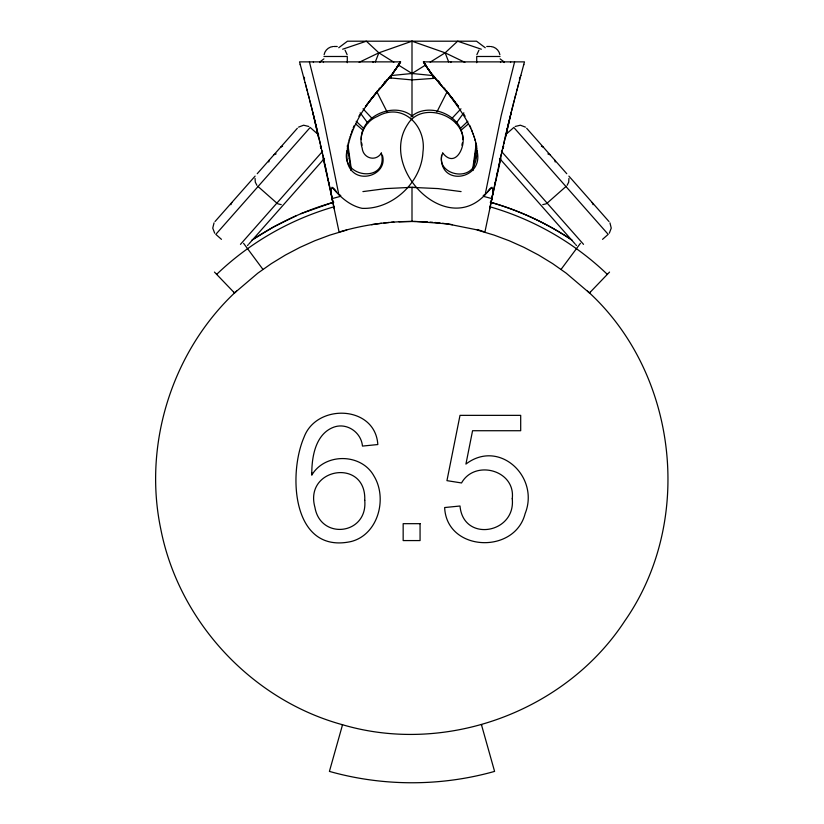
<?xml version="1.0" encoding="UTF-8"?>
<svg xmlns="http://www.w3.org/2000/svg" width="824" height="824" viewBox="0 0 824 824"><rect width="100%" height="100%" fill="white"/><g stroke="black" fill="none" stroke-linecap="round" stroke-linejoin="round"><path stroke-width="1.24" d="M500.559 62.5L500.559 61.872M462.686 139.575C463.861 115.216 428.068 100.868 410.888 116.998M255.059 178.417L255.286 182.135L256.903 185.328M347.151 150.267C339.303 178.035 389.124 184.04 381.316 152.914M492.33 196.122C493.339 191.013 493.38 182.691 487.437 191.951M347.337 148.567L347.831 145.395M476.365 147.331L476.56 145.91M476.602 145.57L475.561 153.058L475.644 152.45M472.77 168.621L476.056 145.055M475.149 155.942L475.448 153.81M475.427 153.954L475.582 152.934M441.582 155.273C438.172 187.522 485.12 180.023 476.849 150.267M474.737 158.744L475.18 155.715M474.923 157.497L474.099 163.07M483.657 196.39L491.928 198.625L484.914 232.038L477.343 229.494M474.119 162.956L473.264 168.642M472.986 170.527L473.337 168.189M462.336 142.964L461.873 145.251M510.519 62.5L510.623 61.872M442.684 152.914C455.837 169.837 467.342 144.303 461.78 132.695C454.549 112.157 419.952 103.639 407.746 124.249C378.577 167.766 445.475 237.559 485.161 194.691L501.147 115.824L514.588 61.872M490.156 206.567L490.486 204.991M490.198 206.402L489.734 208.637M490.465 205.063L492.917 193.228L492.618 194.742M491.794 198.687L492.361 195.978M491.392 200.603L491.846 198.399M493.236 191.796L493.504 190.54M492.845 193.65L493.277 191.58M348.119 143.942L348.521 142.13M493.401 191.034L495.265 182.238M495.173 182.691L495.749 179.951M496.687 175.615L496.985 174.235M495.708 180.157L497.274 172.896M497.634 171.248L498.716 166.283M497.202 173.236L497.768 170.64M499.087 164.604L499.313 163.554M498.633 166.675L499.55 162.503M499.849 161.164L500.456 158.404L500.23 159.413M499.519 162.658L500.106 159.959M501.033 155.787L501.383 154.222M500.693 157.333L501.157 155.262M500.426 158.517L500.786 156.91M502.084 151.111L502.321 150.071M501.806 152.337L502.547 149.031M501.353 154.387L501.847 152.141M501.311 154.552L501.486 153.779M500.868 158.476L491.053 202.251L490.342 202.199M503.134 148.372L503.639 146.126M505.658 137.145L511.199 112.445M502.753 148.114L503.103 146.6M502.444 149.505L502.805 147.929M503.701 143.984L503.876 143.201M503.423 145.178L504.02 142.593M503.021 146.96L503.495 144.88M504.206 141.769L504.566 140.214M503.969 142.81L505.04 138.133M505.4 136.578L504.988 138.339M504.504 140.461L504.906 138.731M505.761 135.023L506.06 133.745M505.524 136.063L506.544 131.716M505.256 137.217L505.596 135.744M324.12 54.662C324.862 50.357 328.704 46.865 333.061 46.525M476.869 54.662L478.94 50.182M506.492 131.912L506.791 130.625M506.008 133.982L506.307 132.695M506.966 129.914L507.224 128.802M506.729 130.903L507.429 127.957L507.306 128.482M508.017 125.475L507.347 128.276M507.594 127.246L508.048 125.341M508.635 122.93L507.965 125.681M508.223 124.651L508.47 123.61M508.964 121.54L509.448 119.552M508.799 122.22L509.077 121.097M508.593 123.095L508.933 121.674M508.439 123.713L508.655 122.817M509.345 119.974L509.634 118.79M509.036 121.272L509.222 120.5M510.056 117.07L510.53 115.144M509.871 117.853L510.283 116.143M509.716 118.481L509.984 117.389M509.593 118.944L509.778 118.213M510.623 114.794L510.746 114.268M510.468 115.412L510.88 113.753M511.158 112.61L513.589 102.99M511.014 113.197L511.395 111.673M510.839 113.928L511.045 113.063M511.642 110.684L511.962 109.396M512.178 108.562L512.961 105.451M513.228 104.411L514.3 100.26M514.248 100.456L514.567 99.199M513.764 102.341L514.032 101.3M514.835 98.19L516.535 91.67M514.567 99.23L515.546 95.43M515.639 95.079L515.917 94.039M516.864 90.424L517.276 88.848M516.452 91.958L517.009 89.888M518.378 84.697L518.657 83.657M518.008 86.077L518.976 82.462M517.554 87.808L518.1 85.737M517.194 89.177L517.688 87.303M348.954 140.41L349.397 138.772M520.315 77.435L520.871 75.365M520.438 76.951L518.924 82.627M523.796 64.416L520.768 75.726M523.642 64.983L524.476 61.872L423.309 61.872L429.984 72.038L439.398 83.1M342.372 725.357L342.547 724.739C251.722 699.967 178.798 621.471 160.783 529.07C142.851 443.621 172.494 350.457 236.509 291.088M442.694 153.182C434.753 171.454 463.696 181.537 473.347 167.241C485.872 141.913 461.801 112.198 447.69 92.7M349.881 137.145L350.138 136.321M268.748 161.998L269.448 159.877M350.674 134.683L350.952 133.859M351.539 132.211L351.838 131.387M336.563 191.951C330.784 182.98 330.579 190.416 331.67 196.122M375.291 62.006L378.855 52.829L412 41.2L445.145 52.829L464.86 62.325M352.157 130.563L352.476 129.739M353.146 128.091L353.486 127.267M230.895 204.692L231.812 202.508M353.836 126.443L354.196 125.629M214.034 222.882L212.757 228.124L214.673 233.171M436.926 111.879L447.36 91.34M358.842 116.266L359.151 115.7M400.32 61.872L398.373 65.137M359.697 114.742L360.016 114.186M398.971 64.385L400.382 61.872L398.61 64.983M398.754 64.746L396.509 68.217M398.147 65.735L393.285 72.636M567.097 185.328L568.715 182.135L568.941 178.417M609.327 233.171L611.243 228.124L609.966 222.882M397.971 65.766L396.715 67.65M396.293 68.268L395.046 70.277M395.86 68.876L394.974 70.102M373.396 96.212L365.454 106.615M367.556 103.721L365.496 106.615L377.989 90.413M394.799 70.617L393.522 72.316M456.238 123.075L463.819 112.795M561.072 269.376L580.415 243.317M394.531 70.71L392.76 73.305M368.575 102.341L380.935 87.323L380.122 88.549M378.741 89.445L379.864 87.993M393.202 72.45L392.615 73.202M392.43 73.727L400.691 61.872L299.524 61.872L300.358 64.983M392.492 73.645L391.421 75.005M393.058 73.285L390.195 76.498M491.928 187.254L485.161 194.691M392.07 74.531L389.227 77.672M390.669 75.633L385.478 82.091M373.684 95.852L374.57 94.781M391.07 75.777L385.776 81.751M389.865 76.622L388.949 78.012M374.868 94.42L377.464 91.351M386.94 80.391L387.517 79.712M377.423 91.67C364.095 106.76 353.187 124.465 348.449 144.2C346.451 153.079 345.235 164.192 352.229 171.258C363.59 182.969 387.517 172.566 382.418 155.273M386.652 80.731L387.404 79.547M386.58 80.515L384.447 82.637M377.907 90.836L378.824 89.765M379.74 88.704L379.133 89.404M384.901 82.76L385.601 81.947M378.618 90.001L379.771 88.662M385.014 82.627L383.716 84.13M384.602 83.1L385.931 81.864M381.883 86.242L383.263 84.635M380.657 87.921L382.099 85.974M382.799 85.181L383.407 84.481M383.85 83.966L384.89 83.07M381.203 87.303L383.84 84.275M215.013 221.543L255.121 176.099M257.243 173.699L297.351 128.266M240.464 244.357L322.565 151.348M247.519 245.511L248.189 244.759M248.889 243.966L324.522 158.29M477.271 230.05L494.039 235.087L509.201 240.742L523.971 247.355L538.546 255.018L552.646 263.628L566.17 273.146L589.479 292.973L609.544 272.075M452.211 118.12L460.956 108.799M590.241 292.19L589.479 292.973M381.306 153.182C375.662 162.122 363.137 158.249 362.189 148.166C358.028 135.589 365.104 121.365 377.371 116.472C402.678 101.713 426.585 126 422.969 151.915C421.589 182.258 392.43 209.646 362.097 208.338C349.757 205.712 339.9 196.792 332.072 187.254M214.456 272.075L234.521 292.973L257.83 273.146L271.353 263.628L285.454 255.018L300.029 247.355L314.799 240.742L329.961 235.087L346.729 230.05M460.389 128.359L467.805 121.313M216.661 274.371C249.497 242.833 290.089 219.462 333.844 206.855M430.179 62.161L445.145 52.829L457.639 41.2L481.35 49.213M383.551 83.461L384.262 82.802M505.349 134.93L513.816 127.463L608.174 234.356L602.54 239.341M547.136 203.126L565.944 186.523M460.585 130.625L468.32 123.971M484.182 194.886L483.204 195.7M319.733 62.006L323.904 58.885M338.746 47.741L347.46 41.2L476.54 41.2L485.254 47.741M253.782 238.919L273.444 227.002L296.331 215.672M251.804 240.258C276.328 223.778 303.366 211.057 331.732 202.776M298.566 127.123L303.603 125.207L308.846 126.484M425.905 64.828L412 73.49L391.019 75.571L391.019 77.992L388.495 78.239M280.562 147.29L282.611 146.106M359.14 62.325L378.855 52.829L393.821 62.161M515.154 126.484L520.397 125.207L525.434 127.123M546.261 203.796L542.769 204.64M301.028 213.643L332.783 202.477M274.042 154.665L276.143 153.892M342.65 49.213L366.361 41.2L378.855 52.829M340.343 196.39L332.021 198.636L339.086 232.038C361.293 225.446 384.406 221.893 407.571 221.491M332.546 202.529L333.627 202.21M362.91 191.601L385.869 188.593L409.806 187.419M371.5 224.674L381.44 223.283M383.933 222.995L388.928 222.49M348.15 150.988L347.46 151.06M435.505 78.239L412 79.918L391.019 77.992M333.658 202.199L332.947 202.251L323.132 158.476M391.431 222.284L393.934 222.089M398.96 221.79L412.278 221.45M407.849 221.491L410.064 221.46M408.58 187.429L411.537 187.409M410.115 187.419L412.309 187.409M410.342 221.46L411.444 221.45M334.008 46.484L337.243 46.484M486.757 46.484L489.992 46.484M323.956 56.485L347.285 56.485L347.285 62.717M500.044 56.485L476.715 56.485L476.715 62.717M384.952 81.483L385.745 81.483M437.42 80.515L439.048 81.483M458.546 106.615L446.011 90.413M412.175 187.409L413.566 187.419M412.165 221.45L413.38 221.46M412.464 187.409L438.131 188.593L461.09 191.601M412.453 221.45L427.553 221.924M414.194 187.419L415.451 187.429M413.936 221.46L415.873 221.481M416.429 221.491L447.216 223.881L477.292 229.906M281.231 204.64L277.739 203.796M430.066 222.089L432.569 222.284M435.072 222.49L440.067 222.995M475.85 150.988L476.54 151.06M442.56 223.283L452.5 224.674M490.939 46.525C495.296 46.865 499.138 50.357 499.88 54.662M490.373 202.21C518.657 210.264 545.704 222.676 570.218 238.919M491.217 202.477C519.965 210.738 547.373 223.572 572.196 240.258M490.156 206.855C533.911 219.462 574.503 242.833 607.34 274.371M547.857 153.892L549.958 154.665M541.389 146.106L543.438 147.29M398.095 64.828L412 73.49L432.981 75.571L432.981 77.992M500.096 58.885L504.267 62.006M340.796 195.7L339.818 194.886M355.68 123.971L363.415 130.625M438.255 81.483L439.553 82.637M318.651 134.93L310.184 127.463L215.826 234.356L221.46 239.341M258.056 186.523L276.864 203.126M439.738 82.802L440.449 83.461M356.195 121.313L363.611 128.359M413.112 116.998C395.932 100.868 360.139 115.216 361.314 139.575M587.491 291.088C677.967 373.025 694.663 520.974 624.736 621.028C565.594 711.442 446.144 755.351 342.547 724.739L329.415 771.398C383.098 786.549 440.902 786.549 494.585 771.398L481.453 724.739L481.628 725.367M233.758 292.17L234.521 292.973M363.044 108.799L371.789 118.12M526.649 128.266L566.758 173.699M568.879 176.099L608.988 221.543M501.435 151.348L583.536 244.357M499.478 158.29L575.111 243.966M575.811 244.759L576.481 245.511M440.686 84.872L442.797 87.303M442.117 86.242L438.584 82.462M440.593 84.481L441.201 85.181M441.901 85.974L443.878 88.549M439.563 83.296L440.15 83.966M440.284 84.13L438.986 82.627M443.652 87.993L443.034 87.293L444.424 89.167M444.26 88.704L444.96 89.795M444.229 88.662L445.382 90.001M438.523 82.091L436.081 79.238M445.176 89.765L446.577 91.67M445.485 90.115L446.093 90.836M437.935 81.411L435.906 79.022M446.402 91.186L449.132 94.42M446.536 91.351L447.617 92.906M435.36 78.095L434.135 76.622M435.515 78.558L433.331 75.633M435.051 78.012L434.217 77.013M448.822 94.06L458.505 106.615L456.465 103.752M449.43 94.781L450.316 95.852M433.671 76.344L431.508 73.645M450.604 96.212L451.47 97.284M433.805 76.498L432.116 74.418M451.758 97.634L455.425 102.341M431.57 73.727L430.798 72.45M431.24 73.305L429.469 70.71M444.136 87.993L445.259 89.445M431.014 73.017L429.201 70.617M430.715 72.636L425.246 64.746M350.447 166.963L350.736 168.642M243.585 243.317L262.928 269.376M360.181 112.795L367.762 123.075M345.06 50.182L347.131 54.662M429.026 70.102L428.14 68.876M428.954 70.277L427.708 68.268M427.491 68.217L425.853 65.735M427.285 67.65L426.029 65.766M425.627 65.137L423.68 61.872M425.39 64.983L423.618 61.872L425.029 64.385M463.984 114.186L464.303 114.742M464.849 115.7L465.158 116.266M376.64 91.34L387.074 111.879M469.804 125.629L470.164 126.443M592.188 202.508L593.105 204.692M470.514 127.267L470.854 128.091M471.524 129.739L471.843 130.563M445.145 52.829L448.709 62.006M472.162 131.387L472.461 132.211M473.048 133.859L473.326 134.683M554.552 159.877L555.252 161.998M473.862 136.321L474.119 137.145M474.603 138.772L475.046 140.41M309.412 61.872L322.853 115.824L338.839 194.691M300.204 64.416L303.685 77.435M303.562 76.951L305.076 82.627M305.024 82.462L305.622 84.697M305.508 84.275L305.992 86.077M305.9 85.737L306.806 89.177M306.312 87.303L306.477 87.931M306.724 88.848L307.136 90.424M306.992 89.888L307.548 91.958M307.465 91.67L309.165 98.19M308.083 94.039L308.629 96.109M308.784 96.686L309.752 100.456M309.7 100.26L310.772 104.411M309.968 101.3L310.236 102.341M310.411 102.99L311.39 106.832M311.039 105.451L312.358 110.684M311.565 107.522L312.677 111.971M312.605 111.673L312.842 112.61M312.739 112.198L312.996 113.238M312.955 113.063L313.089 113.609M313.12 113.753L313.377 114.794M313.316 114.515L313.532 115.412M313.47 115.144L313.944 117.07M313.625 115.793L313.789 116.431M313.851 116.689L314.284 118.481L314.016 117.389M314.222 118.213L314.408 118.944M314.366 118.79L314.655 119.974M314.552 119.552L315.026 121.519M362.127 145.251L361.664 142.964M314.706 120.18L314.861 120.84M314.923 121.097L315.201 122.22M315.067 121.674L315.365 122.93M315.283 122.57L315.407 123.095M315.345 122.817L315.983 125.475M315.541 123.621L315.777 124.651M315.911 125.166L316.035 125.681M315.952 125.341L316.591 128.039M316.148 126.165L316.406 127.246M316.529 127.761L316.653 128.276M316.571 127.957L317.508 131.922M316.776 128.802L317.034 129.914M475.479 142.13L475.881 143.942M317.013 129.811L317.271 130.903M317.456 131.716L318.239 135.023M317.693 132.695L317.992 133.982M318.105 134.456L318.476 136.063M318.404 135.744L318.744 137.217M318.703 137.042L319.012 138.339M318.96 138.133L319.31 139.658M319.094 138.731L320.299 143.984M319.434 140.214L319.794 141.769M319.918 142.284L320.031 142.81M320.227 143.633L320.577 145.178M320.505 144.88L320.742 145.92M320.691 145.683L320.979 146.96M320.855 146.435L321.247 148.114M321.195 147.929L321.556 149.505M321.576 149.618L321.916 151.111M321.793 150.555L322.194 152.337M322.153 152.141L322.431 153.388M312.801 112.445L318.342 137.145M320.361 146.126L320.866 148.372M322.339 152.996L322.648 154.387M322.514 153.779L322.967 155.787M322.843 155.262L323.307 157.333M323.214 156.91L323.41 157.786M323.276 157.188L323.585 158.579M323.533 158.373L324.151 161.164M323.894 159.959L324.481 162.658M324.45 162.524L324.913 164.594M324.8 164.069L325.367 166.675M325.284 166.283L325.593 167.705M325.48 167.179L325.82 168.745M325.758 168.487L326.366 171.248M326.232 170.64L326.798 173.246M326.726 172.896L327.313 175.615M327.169 174.976L328.065 179.127M328.045 179.024L328.292 180.157M328.251 179.951L328.827 182.691M328.735 182.238L329.209 184.452M329.178 184.308L329.404 185.349M329.394 185.307L330.764 191.796M330.723 191.58L331.155 193.65M331.382 194.742L331.083 193.3L333.844 206.567M331.639 195.978L332.206 198.687M332.154 198.399L332.453 199.872M332.381 199.532L332.608 200.603M333.802 206.402L334.266 208.637M476.169 145.395L476.663 148.567M313.377 61.872L313.481 62.5M350.663 168.189L351.014 170.527M350.54 167.323L349.211 158.393M349.263 158.744L348.552 153.81M348.315 152.172L348.573 153.954M348.439 153.058L347.44 145.91M347.944 145.055L351.23 168.621M347.46 146.023L347.574 146.837M347.398 145.57L347.481 146.208M323.441 61.872L323.441 62.5M519.563 77.353L519.563 79.918M450.872 61.872L450.872 62.5M412 41.2L412 115.937M412 187.409L412 221.45M373.128 61.872L373.128 62.5M304.437 77.353L304.437 79.918M319.722 61.872L319.712 62.5L319.722 61.872M311.791 472.852L311.75 475.191C324.862 452.726 361.355 453.066 373.952 476.004C387.651 498.355 378.237 534.508 351.23 541.512C292.283 554.48 287.895 474.449 304.025 437.245C316.571 403.008 375.373 405.233 377.814 444.548L362.457 446.083C361.283 432.425 346.945 422.372 333.813 427.151C315.849 433.733 311.874 456.002 311.791 472.852M364.754 500.364C367.875 534.817 320.536 540.451 314.923 507.337C303.829 467.496 366.474 457.711 364.754 500.364M512.25 498.726C515.958 533.633 463.263 542.728 460.008 506.008L444.651 507.543C446.557 551.74 514.732 554.748 525.135 513.579C539.885 477.003 499.313 438.533 465.931 464.077L472.564 430.725L520.696 430.725L520.696 415.358L460.008 415.358L446.948 480.649L461.543 482.957C474.768 459.184 515.783 470.051 512.25 498.726M420.065 523.673L403.163 523.673L403.163 540.575L420.065 540.575L420.065 523.673M504.288 62.5L504.278 61.872L504.288 62.5"/></g></svg>
